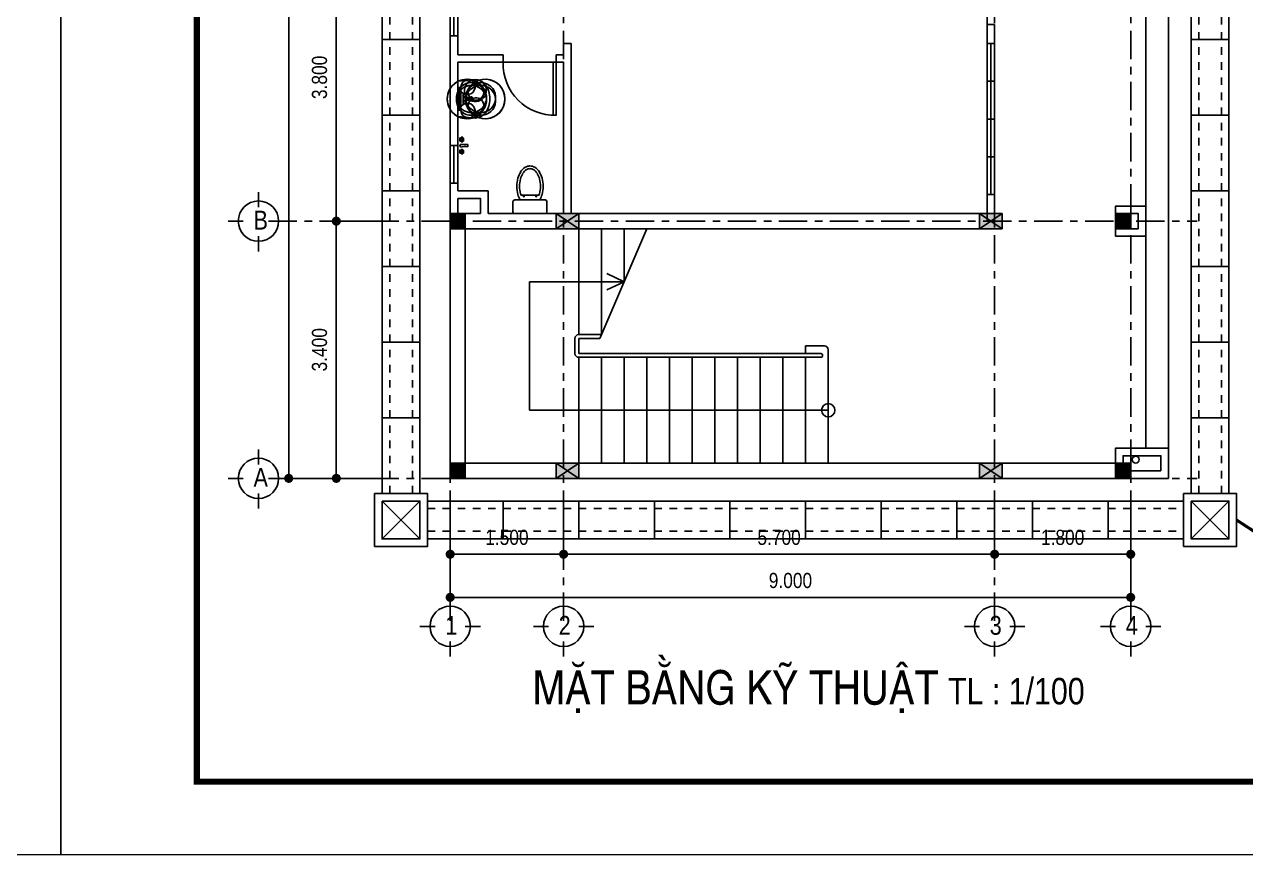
# Model space of a CAD drawing. Header units: millimetres. Extents: x 120 to 288, y 58 to 216.
# Drawn here: x 161.27 to 177.42, y 58.05 to 69.02 of the extents above; entities that cross this region are included whole.
import ezdxf

# ---------------------------------------------------------------- set-up
doc = ezdxf.new("R2010")
doc.units = ezdxf.units.MM
doc.header["$LTSCALE"] = 0.3
doc.header["$MEASUREMENT"] = 0
for name, pattern in [('ACAD_ISO03W100', [30, 12, -18]), ('CENTER', [2, 1.25, -0.25, 0.25, -0.25]), ('DASHED2', [0.375, 0.25, -0.125])]:
    doc.linetypes.add(name, pattern=pattern)
doc.layers.get('0').update_dxf_attribs({"linetype": 'CONTINUOUS', "lineweight": 13})
doc.layers.get('DEFPOINTS').update_dxf_attribs({"linetype": 'CONTINUOUS', "lineweight": 13})
for name, color, linetype in [('CHU', 3, 'CONTINUOUS'), ('HATCH', 8, 'CONTINUOUS'), ('LAYER 1', 1, 'CONTINUOUS'), ('LAYER1', 1, 'CONTINUOUS'), ('Layer2', 4, 'CONTINUOUS'), ('LAYER7', 7, 'CONTINUOUS'), ('THIETBI', 25, 'CONTINUOUS')]:
    doc.layers.add(name, color=color, linetype=linetype)
doc.styles.add('ATTR', font='romans.shx', dxfattribs={"width": 0.8, "height": 0.7})
doc.styles.add('HELVE-KT', font='vhelvcn.TTF')
doc.dimstyles.new('1-100', dxfattribs={"dimtxt": 0.2, "dimasz": 0.12, "dimexe": 0.12, "dimexo": 0.2, "dimgap": 0.12, "dimtad": 1, "dimdec": 3, "dimzin": 4, "dimdsep": 46, "dimtxsty": 'HELVE-KT', "dimblk1": 'DOT', "dimblk2": 'DOT', "dimsah": 1, "dimcen": -0.18, "dimadec": 3, "dimazin": 0, "dimtfac": 1, "dimtdec": 3, "dimtmove": 2, "dimatfit": 3, "dimldrblk": 'DOT', "dimfxl": 0, "dimtolj": 1, "dimtzin": 4, "dimarcsym": 0})

# ---------------------------------------------------------------- blocks, each defined once
blk = doc.blocks.new('_DOT')
at = {"color": 0, "linetype": 'ByBlock'}
blk.add_line((-0.5, 0), (-1, 0), dxfattribs=at)
at = {"color": 0, "linetype": 'ByBlock', "const_width": 0.5}
blk.add_lwpolyline([(-0.25, 0, 1), (0.25, 0, 1)], format="xyb", close=True, dxfattribs=at)
blk = doc.blocks.new('*D902')
at = {"layer": 'DEFPOINTS', "color": 0, "lineweight": -2, "ltscale": 5}
for p in [(166.9, 62.757), (168.4, 62.757), (168.4, 62.015)]:
    blk.add_point(p, dxfattribs=at)
at = {"layer": 'LAYER 1', "color": 0, "lineweight": -2, "ltscale": 5}
for p, q in [((166.9, 62.557), (166.9, 61.895)), ((168.4, 62.557), (168.4, 61.895)), ((167.02, 62.015), (168.28, 62.015))]:
    blk.add_line(p, q, dxfattribs=at)
at = {"layer": 'LAYER 1', "color": 0, "lineweight": -2, "ltscale": 5, "xscale": 0.12, "yscale": 0.12, "zscale": 0.12, "rotation": 180}
blk.add_blockref('_DOT', (166.9, 62.015), dxfattribs=at)
at = {"layer": 'LAYER 1', "color": 0, "lineweight": -2, "ltscale": 5, "xscale": 0.12, "yscale": 0.12, "zscale": 0.12}
blk.add_blockref('_DOT', (168.4, 62.015), dxfattribs=at)
at = {"layer": 'LAYER 1', "color": 0, "ltscale": 5, "insert": (167.65, 62.237), "char_height": 0.2, "attachment_point": 5, "style": 'HELVE-KT'}
blk.add_mtext('\\A1;1.500', dxfattribs=at)
blk = doc.blocks.new('*D903')
at = {"layer": 'DEFPOINTS', "color": 0, "lineweight": -2, "ltscale": 5}
for p in [(168.4, 62.757), (174.1, 62.757), (174.1, 62.015)]:
    blk.add_point(p, dxfattribs=at)
at = {"layer": 'LAYER 1', "color": 0, "lineweight": -2, "ltscale": 5}
for p, q in [((168.4, 62.557), (168.4, 61.895)), ((174.1, 62.557), (174.1, 61.895)), ((168.52, 62.015), (173.98, 62.015))]:
    blk.add_line(p, q, dxfattribs=at)
at = {"layer": 'LAYER 1', "color": 0, "lineweight": -2, "ltscale": 5, "xscale": 0.12, "yscale": 0.12, "zscale": 0.12, "rotation": 180}
blk.add_blockref('_DOT', (168.4, 62.015), dxfattribs=at)
at = {"layer": 'LAYER 1', "color": 0, "lineweight": -2, "ltscale": 5, "xscale": 0.12, "yscale": 0.12, "zscale": 0.12}
blk.add_blockref('_DOT', (174.1, 62.015), dxfattribs=at)
at = {"layer": 'LAYER 1', "color": 0, "ltscale": 5, "insert": (171.25, 62.237), "char_height": 0.2, "attachment_point": 5, "style": 'HELVE-KT'}
blk.add_mtext('\\A1;5.700', dxfattribs=at)
blk = doc.blocks.new('TOILET')
at = {"layer": 'THIETBI', "linetype": 'Continuous'}
for p, q in [((2.25, 0), (-2.25, 0)), ((-2.5, -0.25), (-2.5, -1.75)), ((2.5, -1.75), (2.5, -0.25)), ((-2.25, -2), (2.25, -2)), ((-1.33, -2.7), (1.33, -2.7)), ((-0.96, -2.48), (-0.96, -2.7)), ((-0.86, -2.48), (-0.96, -2.48)), ((-0.96, -2.7), (-0.86, -2.7)), ((-0.86, -2.7), (-0.86, -2.48)), ((0.86, -2.7), (0.86, -2.48)), ((0.86, -2.48), (0.96, -2.48)), ((0.96, -2.7), (0.86, -2.7)), ((0.96, -2.48), (0.96, -2.7))]:
    blk.add_line(p, q, dxfattribs=at)
for centre, radius, start, end in [((-2.25, -0.25), 0.25, 90, 180), ((2.25, -0.25), 0.25, 0, 90), ((-2.25, -1.75), 0.25, 180, 270), ((2.25, -1.75), 0.25, 270, 0), ((2.64, -4.01), 4.58, 164.9269, 180), ((1.34, -3.66), 3.23, 149.0966, 164.9269), ((2.64, -4.01), 4.18, 164.9269, 180), ((1.34, -3.66), 2.83, 160.176, 164.9269), ((-1.34, -3.66), 2.83, 15.0731, 19.824), ((-2.64, -4.01), 4.18, 0, 15.0731), ((-1.34, -3.66), 3.23, 15.0731, 30.9034), ((-2.64, -4.01), 4.58, 360, 15.0731), ((2.64, -4.01), 4.58, 180, 195.0731), ((1.34, -4.36), 3.23, 195.0731, 213.0315), ((2.64, -4.01), 4.18, 180, 195.0731), ((1.34, -4.36), 2.83, 195.0731, 213.0315), ((-1.34, -4.36), 2.83, 326.9685, 344.9269), ((-1.34, -4.36), 3.23, 326.9685, 344.9269), ((-2.64, -4.01), 4.18, 344.9269, 360), ((-2.64, -4.01), 4.58, 344.9269, 0), ((0.52, -4.9), 2.26, 213.0315, 237.5002), ((0.52, -4.9), 1.86, 213.0315, 237.5002), ((0, -5.71), 1.29, 237.5002, 270), ((0, -5.71), 0.893, 237.5002, 270), ((0, -5.71), 0.893, 270, 302.4998), ((0, -5.71), 1.29, 270, 302.4998), ((-0.52, -4.9), 1.86, 302.4998, 326.9685), ((-0.52, -4.9), 2.26, 302.4998, 326.9685)]:
    blk.add_arc(centre, radius, start, end, dxfattribs=at)
blk = doc.blocks.new('la')
at = {"layer": 'THIETBI', "linetype": 'Continuous'}
for p, q in [((-5933, 607097), (-5955, 607330)), ((-5700, 607278), (-5735, 607278)), ((-5700, 607309), (-5700, 607252)), ((-5665, 607278), (-5700, 607278)), ((-5446, 607330), (-5467, 607097)), ((-5944, 607224), (-5944, 607230)), ((-5700, 607139), (-5859, 607139)), ((-5859, 607122), (-5541, 607122)), ((-5759, 607200), (-5715, 607200)), ((-5759, 607183), (-5759, 607200)), ((-5759, 607167), (-5759, 607183)), ((-5700, 607167), (-5759, 607167)), ((-5720, 607192), (-5728, 607192)), ((-5728, 607175), (-5672, 607175)), ((-5726, 607183), (-5717, 607183)), ((-5710, 607250), (-5715, 607196)), ((-5641, 607167), (-5700, 607167)), ((-5541, 607139), (-5700, 607139)), ((-5685, 607196), (-5690, 607250)), ((-5685, 607200), (-5641, 607200)), ((-5675, 607183), (-5684, 607183)), ((-5672, 607192), (-5680, 607192)), ((-5641, 607200), (-5641, 607183)), ((-5641, 607183), (-5641, 607167)), ((-5456, 607230), (-5456, 607224)), ((-5467, 607097), (-5933, 607097))]:
    blk.add_line(p, q, dxfattribs=at)
for centre, radius in [((-5700, 607278), 21.2), ((-5700, 607278), 17), ((-5743, 607183), 17), ((-5658, 607183), 17)]:
    blk.add_circle(centre, radius, dxfattribs=at)
for centre, radius, start, end in [((-5744, 607315), 152, 126.1394, 150.4377), ((-5717, 607278), 198, 106.8299, 126.1394), ((-5699, 607218), 261, 90, 106.8299), ((-5699, 607218), 261, 73.1701, 90), ((-5681, 607278), 198, 53.8606, 73.1701), ((-5653, 607315), 152, 29.5623, 53.8606), ((-5810, 607330), 145, 180, 190.3889), ((-5787, 607339), 103, 150.4377, 180), ((-5787, 607339), 103, 180, 209.5623), ((-5744, 607363), 152, 209.5623, 233.8606), ((-5653, 607363), 152, 306.1394, 330.4377), ((-5611, 607339), 103, 0, 29.5623), ((-5611, 607339), 103, 330.4377, 0), ((-5859, 607224), 84.9, 180, 270), ((-5859, 607224), 102, 218.2453, 270), ((-5717, 607401), 198, 233.8606, 253.1701), ((-5699, 607460), 261, 253.1701, 266.4587), ((-5720, 607196), 4.24, 270, 354.3929), ((-5700, 607232), 20, 59.7473, 120.2527), ((-5699, 607460), 261, 273.0264, 286.8299), ((-5680, 607196), 4.24, 185.6071, 270), ((-5681, 607401), 198, 286.8299, 306.1394), ((-5541, 607224), 84.9, 270, 0), ((-5541, 607224), 102, 270, 321.7547)]:
    blk.add_arc(centre, radius, start, end, dxfattribs=at)
blk.add_spline([(-5446, 607330), (-5488, 607436), (-5558, 607489), (-5649, 607517), (-5751, 607517), (-5842, 607489), (-5912, 607436), (-5950, 607366), (-5955, 607330)], degree=3, dxfattribs=at)
blk = doc.blocks.new('WALFCT1T')
for p, q in [((-5.5, -1), (-5, -1)), ((-5.5, -2), (-5.5, -1)), ((-2.5, -2), (-5.5, -2)), ((-5, -2), (-5, -2.5)), ((-5, -2.5), (-3, -2.5)), ((-3, -1), (-2.5, -1)), ((-3, -2.5), (-3, -2)), ((-2.5, -1), (-2.5, -2)), ((-1, -0.5), (1, -0.5)), ((0.75, -5.5), (-0.75, -5.5)), ((2.5, -1), (3, -1)), ((2.5, -2), (2.5, -1)), ((5.5, -2), (2.5, -2)), ((3, -2), (3, -2.5)), ((3, -2.5), (5, -2.5)), ((5, -1), (5.5, -1)), ((5, -2.5), (5, -2)), ((5.5, -1), (5.5, -2))]:
    blk.add_line(p, q)
for points in [[(-3, 0), (-3, -1), (-5, -1), (-5, 0)], [(-0.25, -0.5), (-0.25, 0), (0.25, 0), (0.25, -0.5)], [(5, 0), (5, -1), (3, -1), (3, 0)]]:
    blk.add_lwpolyline(points, close=True)
for centre, start, end in [((-13.2658, -3.6195), 351.4554, 14.26943), ((13.2658, -3.6195), 165.7306, 188.5446)]:
    blk.add_arc(centre, 12.6562, start, end)
at = {"style": 'ATTR', "width": 0.8, "flags": 9}
blk.add_attdef('ESTCODE', (0, 0), '', height=0.7, dxfattribs=at)
blk = doc.blocks.new('*D904')
at = {"layer": 'DEFPOINTS', "color": 0, "lineweight": -2, "ltscale": 5}
for p in [(165.394, 66.418), (166.356, 66.418), (166.356, 63.018)]:
    blk.add_point(p, dxfattribs=at)
at = {"layer": 'LAYER 1', "color": 0, "lineweight": -2, "ltscale": 5}
for p, q in [((166.156, 66.418), (165.274, 66.418)), ((165.394, 63.138), (165.394, 66.298)), ((166.156, 63.018), (165.274, 63.018))]:
    blk.add_line(p, q, dxfattribs=at)
at = {"layer": 'LAYER 1', "color": 0, "lineweight": -2, "ltscale": 5, "xscale": 0.12, "yscale": 0.12, "zscale": 0.12}
for p, rotation in [((165.394, 66.418), 90), ((165.394, 63.018), 270)]:
    blk.add_blockref('_DOT', p, dxfattribs=dict(at, rotation=rotation))
at = {"layer": 'LAYER 1', "color": 0, "ltscale": 5, "insert": (165.172, 64.718), "char_height": 0.2, "attachment_point": 5, "rotation": 90, "style": 'HELVE-KT'}
blk.add_mtext('\\A1;3.400', dxfattribs=at)
blk = doc.blocks.new('*D905')
at = {"layer": 'DEFPOINTS', "color": 0, "lineweight": -2, "ltscale": 5}
for p in [(165.394, 70.218), (166.401, 70.218), (166.401, 66.418)]:
    blk.add_point(p, dxfattribs=at)
at = {"layer": 'LAYER 1', "color": 0, "lineweight": -2, "ltscale": 5}
for p, q in [((166.201, 70.218), (165.274, 70.218)), ((165.394, 66.538), (165.394, 70.098)), ((166.201, 66.418), (165.274, 66.418))]:
    blk.add_line(p, q, dxfattribs=at)
at = {"layer": 'LAYER 1', "color": 0, "lineweight": -2, "ltscale": 5, "xscale": 0.12, "yscale": 0.12, "zscale": 0.12}
for p, rotation in [((165.394, 70.218), 90), ((165.394, 66.418), 270)]:
    blk.add_blockref('_DOT', p, dxfattribs=dict(at, rotation=rotation))
at = {"layer": 'LAYER 1', "color": 0, "ltscale": 5, "insert": (165.172, 68.318), "char_height": 0.2, "attachment_point": 5, "rotation": 90, "style": 'HELVE-KT'}
blk.add_mtext('\\A1;3.800', dxfattribs=at)
blk = doc.blocks.new('*D910')
at = {"layer": 'DEFPOINTS', "color": 0, "lineweight": -2, "ltscale": 5}
for p in [(164.764, 85.518), (165.734, 85.518), (165.734, 63.018)]:
    blk.add_point(p, dxfattribs=at)
at = {"layer": 'LAYER 1', "color": 0, "lineweight": -2, "ltscale": 5}
for p, q in [((165.534, 85.518), (164.644, 85.518)), ((164.764, 63.138), (164.764, 85.398)), ((165.534, 63.018), (164.644, 63.018))]:
    blk.add_line(p, q, dxfattribs=at)
at = {"layer": 'LAYER 1', "color": 0, "lineweight": -2, "ltscale": 5, "xscale": 0.12, "yscale": 0.12, "zscale": 0.12}
for p, rotation in [((164.764, 85.518), 90), ((164.764, 63.018), 270)]:
    blk.add_blockref('_DOT', p, dxfattribs=dict(at, rotation=rotation))
at = {"layer": 'LAYER 1', "color": 0, "ltscale": 5, "insert": (164.542, 74.679), "char_height": 0.2, "attachment_point": 5, "rotation": 90, "style": 'HELVE-KT'}
blk.add_mtext('\\A1;22.500', dxfattribs=at)
blk = doc.blocks.new('*D911')
at = {"layer": 'DEFPOINTS', "color": 0, "lineweight": -2, "ltscale": 5}
for p in [(174.1, 62.712), (175.9, 62.712), (175.9, 62.015)]:
    blk.add_point(p, dxfattribs=at)
at = {"layer": 'LAYER 1', "color": 0, "lineweight": -2, "ltscale": 5}
for p, q in [((174.1, 62.512), (174.1, 61.895)), ((175.9, 62.512), (175.9, 61.895)), ((174.22, 62.015), (175.78, 62.015))]:
    blk.add_line(p, q, dxfattribs=at)
at = {"layer": 'LAYER 1', "color": 0, "lineweight": -2, "ltscale": 5, "xscale": 0.12, "yscale": 0.12, "zscale": 0.12, "rotation": 180}
blk.add_blockref('_DOT', (174.1, 62.015), dxfattribs=at)
at = {"layer": 'LAYER 1', "color": 0, "lineweight": -2, "ltscale": 5, "xscale": 0.12, "yscale": 0.12, "zscale": 0.12}
blk.add_blockref('_DOT', (175.9, 62.015), dxfattribs=at)
at = {"layer": 'LAYER 1', "color": 0, "ltscale": 5, "insert": (175, 62.237), "char_height": 0.2, "attachment_point": 5, "style": 'HELVE-KT'}
blk.add_mtext('\\A1;1.800', dxfattribs=at)
blk = doc.blocks.new('*D912')
at = {"layer": 'DEFPOINTS', "color": 0, "lineweight": -2, "ltscale": 5}
for p in [(166.9, 62.163), (175.9, 62.163), (175.9, 61.445)]:
    blk.add_point(p, dxfattribs=at)
at = {"layer": 'LAYER 1', "color": 0, "lineweight": -2, "ltscale": 5}
for p, q in [((166.9, 61.963), (166.9, 61.325)), ((175.9, 61.963), (175.9, 61.325)), ((167.02, 61.445), (175.78, 61.445))]:
    blk.add_line(p, q, dxfattribs=at)
at = {"layer": 'LAYER 1', "color": 0, "lineweight": -2, "ltscale": 5, "xscale": 0.12, "yscale": 0.12, "zscale": 0.12, "rotation": 180}
blk.add_blockref('_DOT', (166.9, 61.445), dxfattribs=at)
at = {"layer": 'LAYER 1', "color": 0, "lineweight": -2, "ltscale": 5, "xscale": 0.12, "yscale": 0.12, "zscale": 0.12}
blk.add_blockref('_DOT', (175.9, 61.445), dxfattribs=at)
at = {"layer": 'LAYER 1', "color": 0, "ltscale": 5, "insert": (171.4, 61.667), "char_height": 0.2, "attachment_point": 5, "style": 'HELVE-KT'}
blk.add_mtext('\\A1;9.000', dxfattribs=at)

msp = doc.modelspace()

# ---------------------------------------------------------------- hatches: boundary and pattern name
at = {"layer": 'HATCH', "lineweight": -2, "ltscale": 0.08}
h = msp.add_hatch(color=256, dxfattribs=at)
h.paths.add_polyline_path([(166.99995, 66.41777), (166.89995, 66.51777), (166.89995, 66.31777)])
h.paths.add_polyline_path([(166.99995, 66.41777), (166.89995, 66.31777), (167.09995, 66.31777)])
h.paths.add_polyline_path([(167.09995, 66.51777), (166.99995, 66.41777), (167.09995, 66.31777)])
h.paths.add_polyline_path([(167.09995, 66.51777), (166.89995, 66.51777), (166.99995, 66.41777)])
h = msp.add_hatch(color=256, dxfattribs=at)
h.paths.add_polyline_path([(168.29995, 66.51777), (168.29995, 66.31777), (168.44995, 66.41777)])
h.paths.add_polyline_path([(168.44995, 66.41777), (168.59995, 66.51777), (168.29995, 66.51777)])
h.paths.add_polyline_path([(168.29995, 66.31777), (168.59995, 66.31777), (168.44995, 66.41777)])
h.paths.add_polyline_path([(168.44995, 66.41777), (168.59995, 66.31777), (168.59995, 66.51777)])
h = msp.add_hatch(color=256, dxfattribs=at)
h.paths.add_polyline_path([(173.89995, 66.51777), (173.89995, 66.31777), (174.04995, 66.41777)])
h.paths.add_polyline_path([(174.04995, 66.41777), (174.19995, 66.51777), (173.89995, 66.51777)])
h.paths.add_polyline_path([(173.89995, 66.31777), (174.19995, 66.31777), (174.04995, 66.41777)])
h.paths.add_polyline_path([(174.04995, 66.41777), (174.19995, 66.31777), (174.19995, 66.51777)])
h = msp.add_hatch(color=256, dxfattribs=at)
h.paths.add_polyline_path([(175.79995, 66.41777), (175.69995, 66.51777), (175.69995, 66.31777)])
h.paths.add_polyline_path([(175.79995, 66.41777), (175.69995, 66.31777), (175.89995, 66.31777)])
h.paths.add_polyline_path([(175.89995, 66.51777), (175.79995, 66.41777), (175.89995, 66.31777)])
h.paths.add_polyline_path([(175.89995, 66.51777), (175.69995, 66.51777), (175.79995, 66.41777)])
h = msp.add_hatch(color=256, dxfattribs=at)
h.paths.add_polyline_path([(175.79995, 66.41777), (175.69995, 66.51777), (175.69995, 66.31777)])
h.paths.add_polyline_path([(175.79995, 66.41777), (175.69995, 66.31777), (175.89995, 66.31777)])
h.paths.add_polyline_path([(175.89995, 66.51777), (175.79995, 66.41777), (175.89995, 66.31777)])
h.paths.add_polyline_path([(175.89995, 66.51777), (175.69995, 66.51777), (175.79995, 66.41777)])
h = msp.add_hatch(color=256, dxfattribs=at)
h.paths.add_polyline_path([(166.99995, 63.11777), (166.89995, 63.21777), (166.89995, 63.01777)])
h.paths.add_polyline_path([(166.99995, 63.11777), (166.89995, 63.01777), (167.09995, 63.01777)])
h.paths.add_polyline_path([(167.09995, 63.21777), (166.99995, 63.11777), (167.09995, 63.01777)])
h.paths.add_polyline_path([(167.09995, 63.21777), (166.89995, 63.21777), (166.99995, 63.11777)])
h = msp.add_hatch(color=256, dxfattribs=at)
h.paths.add_polyline_path([(168.29995, 63.21777), (168.29995, 63.01777), (168.44995, 63.11777)])
h.paths.add_polyline_path([(168.44995, 63.11777), (168.59995, 63.21777), (168.29995, 63.21777)])
h.paths.add_polyline_path([(168.29995, 63.01777), (168.59995, 63.01777), (168.44995, 63.11777)])
h.paths.add_polyline_path([(168.44995, 63.11777), (168.59995, 63.01777), (168.59995, 63.21777)])
h = msp.add_hatch(color=256, dxfattribs=at)
h.paths.add_polyline_path([(173.89995, 63.21777), (173.89995, 63.01777), (174.04995, 63.11777)])
h.paths.add_polyline_path([(174.04995, 63.11777), (174.19995, 63.21777), (173.89995, 63.21777)])
h.paths.add_polyline_path([(173.89995, 63.01777), (174.19995, 63.01777), (174.04995, 63.11777)])
h.paths.add_polyline_path([(174.04995, 63.11777), (174.19995, 63.01777), (174.19995, 63.21777)])
h = msp.add_hatch(color=256, dxfattribs=at)
h.paths.add_polyline_path([(175.79995, 63.11777), (175.69995, 63.21777), (175.69995, 63.01777)])
h.paths.add_polyline_path([(175.79995, 63.11777), (175.69995, 63.01777), (175.89995, 63.01777)])
h.paths.add_polyline_path([(175.89995, 63.21777), (175.79995, 63.11777), (175.89995, 63.01777)])
h.paths.add_polyline_path([(175.89995, 63.21777), (175.69995, 63.21777), (175.79995, 63.11777)])
h = msp.add_hatch(color=256, dxfattribs=at)
h.paths.add_polyline_path([(175.79995, 63.11777), (175.69995, 63.21777), (175.69995, 63.01777)])
h.paths.add_polyline_path([(175.79995, 63.11777), (175.69995, 63.01777), (175.89995, 63.01777)])
h.paths.add_polyline_path([(175.89995, 63.21777), (175.79995, 63.11777), (175.89995, 63.01777)])
h.paths.add_polyline_path([(175.89995, 63.21777), (175.69995, 63.21777), (175.79995, 63.11777)])

# ---------------------------------------------------------------- linework, layer by layer
at = {"layer": 'CHU'}
for points in [[(164.36384, 66.8011), (164.36384, 66.6011)], [(164.16384, 66.41777), (163.96384, 66.41777)], [(164.56384, 66.41777), (164.76384, 66.41777)], [(164.36384, 66.21777), (164.36384, 66.01777)], [(164.36384, 63.4011), (164.36384, 63.2011)], [(164.16384, 63.01777), (163.96384, 63.01777)], [(164.56384, 63.01777), (164.76384, 63.01777)], [(164.36384, 62.81777), (164.36384, 62.61777)], [(166.89995, 61.44512), (166.89995, 61.24512)], [(168.39995, 61.44512), (168.39995, 61.24512)], [(174.09995, 61.44512), (174.09995, 61.24512)], [(175.89995, 61.44512), (175.89995, 61.24512)], [(166.69995, 61.06179), (166.49995, 61.06179)], [(167.09995, 61.06179), (167.29995, 61.06179)], [(168.19995, 61.06179), (167.99995, 61.06179)], [(168.59995, 61.06179), (168.79995, 61.06179)], [(173.89995, 61.06179), (173.69995, 61.06179)], [(174.29995, 61.06179), (174.49995, 61.06179)], [(175.69995, 61.06179), (175.49995, 61.06179)], [(176.09995, 61.06179), (176.29995, 61.06179)], [(166.89995, 60.86179), (166.89995, 60.66179)], [(168.39995, 60.86179), (168.39995, 60.66179)], [(174.09995, 60.86179), (174.09995, 60.66179)], [(175.89995, 60.86179), (175.89995, 60.66179)]]:
    msp.add_lwpolyline(points, dxfattribs=at)
for centre in [(164.36384, 66.41777), (164.36384, 63.01777), (166.89995, 61.06179), (168.39995, 61.06179), (174.09995, 61.06179), (175.89995, 61.06179)]:
    msp.add_circle(centre, 0.26667, dxfattribs=at)
at = {"layer": 'DEFPOINTS', "linetype": 'Continuous', "ltscale": 0.08}
for points in [[(119.74885, 58.04536), (161.74885, 58.04536), (161.74885, 87.74536), (119.74885, 87.74536)], [(161.74885, 58.04536), (203.74885, 58.04536), (203.74885, 87.74536), (161.74885, 87.74536)]]:
    msp.add_lwpolyline(points, close=True, dxfattribs=at)
at = {"layer": 'HATCH', "lineweight": -2, "ltscale": 0.08}
for p, q in [((176.39995, 63.01777), (176.39995, 85.51777)), ((176.09995, 63.41777), (176.09995, 85.11777)), ((166.89995, 69.86777), (166.89995, 68.86777)), ((166.94995, 68.86777), (166.94995, 69.86777)), ((166.99995, 69.86777), (166.99995, 68.86777)), ((173.99995, 69.01777), (173.99995, 69.91777)), ((173.99995, 68.76777), (173.99995, 66.76777)), ((174.04995, 66.76777), (174.04995, 68.76777)), ((174.09995, 68.76777), (174.09995, 66.76777)), ((167.59995, 68.51777), (168.29995, 68.51777)), ((173.99995, 68.26777), (174.09995, 68.26777)), ((173.99995, 67.76777), (174.09995, 67.76777)), ((173.99995, 67.26777), (174.09995, 67.26777)), ((166.89995, 66.31777), (167.09995, 66.51777)), ((166.89995, 66.51777), (167.09995, 66.31777)), ((168.29995, 66.31777), (168.59995, 66.51777)), ((168.29995, 66.51777), (168.59995, 66.31777)), ((173.89995, 66.31777), (174.19995, 66.51777)), ((173.89995, 66.51777), (174.19995, 66.31777)), ((175.69995, 66.31777), (175.89995, 66.51777)), ((175.69995, 66.51777), (175.89995, 66.31777)), ((175.69995, 66.31777), (175.89995, 66.51777)), ((175.69995, 66.51777), (175.89995, 66.31777)), ((168.59995, 64.91777), (168.59995, 66.31777)), ((169.49995, 66.31777), (168.87852, 64.86777)), ((168.89995, 64.91777), (168.89995, 66.31777)), ((169.19995, 65.61777), (169.19995, 66.31777)), ((167.95041, 63.91777), (167.95041, 65.61777)), ((169.19995, 65.61777), (167.95041, 65.61777)), ((169.19995, 65.61777), (168.96976, 65.72467)), ((169.19995, 65.61777), (168.96976, 65.51086)), ((168.54995, 64.66777), (168.54995, 64.86777)), ((168.59995, 64.91777), (168.89995, 64.91777)), ((168.59995, 64.66777), (168.59995, 64.86777)), ((168.59995, 64.86777), (168.87852, 64.86777)), ((171.59995, 64.66777), (171.59995, 64.76777)), ((171.59995, 64.76777), (171.84995, 64.76777)), ((168.59995, 64.66777), (171.79995, 64.66777)), ((168.59995, 63.21777), (168.59995, 64.61777)), ((168.59995, 64.61777), (171.79995, 64.61777)), ((168.89995, 63.21777), (168.89995, 64.61777)), ((169.19995, 63.21777), (169.19995, 64.61777)), ((169.49995, 63.21777), (169.49995, 64.61777)), ((169.79995, 63.21777), (169.79995, 64.61777)), ((170.09995, 63.21777), (170.09995, 64.61777)), ((170.39995, 63.21777), (170.39995, 64.61777)), ((170.69995, 63.21777), (170.69995, 64.61777)), ((170.99995, 63.21777), (170.99995, 64.61777)), ((171.29995, 63.21777), (171.29995, 64.61777)), ((171.59995, 63.21777), (171.59995, 64.61777)), ((171.89995, 63.21777), (171.89995, 64.71777)), ((171.89995, 63.91777), (167.95041, 63.91777)), ((166.89995, 63.01777), (167.09995, 63.21777)), ((166.89995, 63.21777), (167.09995, 63.01777)), ((168.29995, 63.01777), (168.59995, 63.21777)), ((168.29995, 63.21777), (168.59995, 63.01777)), ((173.89995, 63.01777), (174.19995, 63.21777)), ((173.89995, 63.21777), (174.19995, 63.01777)), ((175.69995, 63.01777), (175.89995, 63.21777)), ((175.69995, 63.21777), (175.89995, 63.01777)), ((175.69995, 63.01777), (175.89995, 63.21777)), ((175.69995, 63.21777), (175.89995, 63.01777)), ((174.19995, 63.01777), (175.89995, 63.01777))]:
    msp.add_line(p, q, dxfattribs=at)
at = {"layer": 'HATCH', "linetype": 'CENTER'}
for points in [[(166.89995, 61.13316), (166.89995, 86.00621)], [(168.39995, 61.13316), (168.39995, 86.00621)], [(174.09995, 61.13316), (174.09995, 86.00621)], [(175.89995, 61.13316), (175.89995, 86.00621)], [(164.49761, 66.41777), (176.7787, 66.41777)], [(164.49761, 63.01777), (176.7787, 63.01777)]]:
    msp.add_lwpolyline(points, dxfattribs=at)
at = {"layer": 'HATCH', "linetype": 'ACAD_ISO03W100', "ltscale": 0.01}
for points in [[(166.09995, 62.81777), (166.09995, 84.81777)], [(166.39995, 62.81777), (166.39995, 84.81777)], [(176.79995, 62.81777), (176.79995, 84.81777)], [(177.09995, 62.81777), (177.09995, 84.81777)], [(166.59995, 62.61777), (176.59995, 62.61777)], [(166.59995, 62.31777), (176.59995, 62.31777)]]:
    msp.add_lwpolyline(points, dxfattribs=at)
at = {"layer": 'HATCH', "lineweight": -2, "ltscale": 0.08}
for points in [[(173.99995, 68.76777), (173.99995, 69.01777)], [(173.99995, 69.01777), (174.09995, 69.01777)], [(174.09995, 68.76777), (174.09995, 69.01777)], [(166.89995, 68.86777), (166.89995, 66.41777)], [(166.99995, 68.86777), (166.89995, 68.86777)], [(166.99995, 68.86777), (166.99995, 68.61777)], [(168.39995, 68.61777), (168.39995, 68.76777)], [(168.49995, 68.76777), (168.39995, 68.76777)], [(168.49995, 68.56777), (168.49995, 68.76777)], [(174.09995, 68.76777), (173.99995, 68.76777)], [(167.59995, 68.61777), (166.99995, 68.61777)], [(167.59995, 68.61777), (166.99995, 68.61777)], [(167.59995, 68.51777), (166.99995, 68.51777)], [(166.99995, 68.51777), (167.59995, 68.51777)], [(166.99995, 68.51777), (166.99995, 66.81777)], [(167.59995, 68.51777), (167.59995, 68.61777)], [(168.39995, 68.61777), (168.29995, 68.61777)], [(168.39995, 68.61777), (168.29995, 68.61777)], [(168.29995, 68.51777), (168.29995, 68.61777)], [(168.39995, 68.51777), (168.29995, 68.51777)], [(168.29995, 68.51777), (168.39995, 68.51777)], [(168.49995, 66.51777), (168.49995, 68.61777)], [(166.99995, 67.41777), (166.89995, 67.41777)], [(166.89995, 67.41777), (166.89995, 66.91777)], [(166.94995, 67.41777), (166.94995, 66.91777)], [(166.99995, 67.41777), (166.99995, 66.91777)], [(166.99995, 66.91777), (166.89995, 66.91777)], [(167.39995, 66.51777), (167.39995, 66.81777), (166.99995, 66.81777)], [(167.29995, 66.51777), (167.29995, 66.71777), (166.99995, 66.71777)], [(166.99995, 66.71777), (166.99995, 66.41777)], [(173.99995, 66.41777), (173.99995, 66.76777)], [(174.09995, 66.76777), (173.99995, 66.76777)], [(174.09995, 66.41777), (174.09995, 66.76777)], [(166.89995, 66.51777), (167.29995, 66.51777)], [(166.89995, 63.01777), (166.89995, 66.41777)], [(167.39995, 66.51777), (174.09995, 66.51777)], [(166.89995, 66.31777), (174.19995, 66.31777)], [(167.09995, 63.21777), (167.09995, 66.31777)], [(166.89995, 63.21777), (174.19995, 63.21777)], [(174.19995, 63.01777), (175.89995, 63.01777), (175.89995, 63.21777), (174.19995, 63.21777)], [(174.19995, 63.01777), (166.89995, 63.01777)]]:
    msp.add_lwpolyline(points, dxfattribs=at)
for points in [[(168.29995, 68.51777), (168.25995, 68.51777), (168.25995, 67.81777), (168.29995, 67.81777)], [(168.39995, 66.51777), (168.39995, 68.51777), (168.39995, 68.51777), (168.39995, 66.51777)], [(176.09995, 66.21777), (176.09995, 66.61777), (175.69995, 66.61777), (175.69995, 66.21777)], [(167.09995, 66.31777), (167.09995, 66.51777), (166.89995, 66.51777), (166.89995, 66.31777)], [(168.59995, 66.31777), (168.59995, 66.51777), (168.29995, 66.51777), (168.29995, 66.31777)], [(174.19995, 66.31777), (174.19995, 66.51777), (173.89995, 66.51777), (173.89995, 66.31777)], [(175.89995, 66.31777), (175.89995, 66.51777), (175.69995, 66.51777), (175.69995, 66.31777)], [(175.89995, 66.31777), (175.89995, 66.51777), (175.69995, 66.51777), (175.69995, 66.31777)], [(175.99995, 66.31777), (175.99995, 66.51777), (175.79995, 66.51777), (175.79995, 66.31777)], [(176.39995, 63.01777), (176.39995, 63.41777), (175.69995, 63.41777), (175.69995, 63.01777)], [(176.29995, 63.11777), (176.29995, 63.31777), (175.79995, 63.31777), (175.79995, 63.11777)], [(167.09995, 63.01777), (167.09995, 63.21777), (166.89995, 63.21777), (166.89995, 63.01777)], [(168.59995, 63.01777), (168.59995, 63.21777), (168.29995, 63.21777), (168.29995, 63.01777)], [(174.19995, 63.01777), (174.19995, 63.21777), (173.89995, 63.21777), (173.89995, 63.01777)], [(175.89995, 63.01777), (175.89995, 63.21777), (175.69995, 63.21777), (175.69995, 63.01777)], [(175.89995, 63.01777), (175.89995, 63.21777), (175.69995, 63.21777), (175.69995, 63.01777)]]:
    msp.add_lwpolyline(points, close=True, dxfattribs=at)
msp.add_circle((171.89995, 63.91777), 0.0877, dxfattribs=at)
for centre, radius, start, end in [((168.27995, 68.49777), 0.68029, 178.315316, 271.684684), ((168.59995, 64.86777), 0.05, 90, 180), ((171.84995, 64.71777), 0.05, 0, 90), ((168.59995, 64.66777), 0.05, 180, 270), ((171.79995, 64.64277), 0.025, 270, 90)]:
    msp.add_arc(centre, radius, start, end, dxfattribs=at)
at = {"layer": 'LAYER 1', "ltscale": 5}
msp.add_circle((175.96606, 63.26547), 0.045, dxfattribs=at)
at = {"layer": 'Layer2', "linetype": 'Continuous', "ltscale": 0.08}
for points in [[(165.99995, 62.81777), (165.99995, 84.81777)], [(166.49995, 62.81777), (166.49995, 84.81777)], [(176.69995, 62.81777), (176.69995, 84.81777)], [(177.19995, 62.81777), (177.19995, 84.81777)], [(166.49995, 68.81777), (165.99995, 68.81777)], [(177.19995, 68.81777), (176.69995, 68.81777)], [(166.49995, 67.81777), (165.99995, 67.81777)], [(177.19995, 67.81777), (176.69995, 67.81777)], [(166.49995, 66.81777), (165.99995, 66.81777)], [(177.19995, 66.81777), (176.69995, 66.81777)], [(166.49995, 65.81777), (165.99995, 65.81777)], [(177.19995, 65.81777), (176.69995, 65.81777)], [(166.49995, 64.81777), (165.99995, 64.81777)], [(177.19995, 64.81777), (176.69995, 64.81777)], [(166.49995, 63.81777), (165.99995, 63.81777)], [(177.19995, 63.81777), (176.69995, 63.81777)], [(165.99995, 62.71777), (165.99995, 62.21777), (166.49995, 62.21777), (166.49995, 62.71777), (165.99995, 62.71777)], [(165.99995, 62.21777), (166.49995, 62.71777)], [(166.49995, 62.21777), (165.99995, 62.71777)], [(166.59995, 62.71777), (176.59995, 62.71777)], [(167.59995, 62.71777), (167.59995, 62.21777)], [(168.59995, 62.71777), (168.59995, 62.21777)], [(169.59995, 62.71777), (169.59995, 62.21777)], [(170.59995, 62.71777), (170.59995, 62.21777)], [(171.59995, 62.71777), (171.59995, 62.21777)], [(172.59995, 62.71777), (172.59995, 62.21777)], [(173.59995, 62.71777), (173.59995, 62.21777)], [(174.59995, 62.71777), (174.59995, 62.21777)], [(175.59995, 62.71777), (175.59995, 62.21777)], [(176.69995, 62.71777), (176.69995, 62.21777), (177.19995, 62.21777), (177.19995, 62.71777), (176.69995, 62.71777)], [(176.69995, 62.21777), (177.19995, 62.71777)], [(177.19995, 62.21777), (176.69995, 62.71777)], [(166.59995, 62.21777), (176.59995, 62.21777)]]:
    msp.add_lwpolyline(points, dxfattribs=at)
for points in [[(165.89995, 62.81777), (165.89995, 62.11777), (166.59995, 62.11777), (166.59995, 62.81777)], [(176.59995, 62.81777), (176.59995, 62.11777), (177.29995, 62.11777), (177.29995, 62.81777)]]:
    msp.add_lwpolyline(points, close=True, dxfattribs=at)
at = {"layer": 'Layer2', "linetype": 'DASHED2', "ltscale": 2, "const_width": 0.04}
msp.add_lwpolyline([(177.29995, 62.46777), (177.74343, 62.17872)], dxfattribs=at)
at = {"layer": 'LAYER7', "linetype": 'Continuous', "const_width": 0.08}
msp.add_lwpolyline([(202.74885, 86.78282), (163.54885, 86.78282), (163.54885, 59.00791), (202.74885, 59.00791)], close=True, dxfattribs=at)

# ---------------------------------------------------------------- block references
at = {"layer": 'HATCH', "lineweight": -2, "ltscale": 0.08}
for name, p, xscale, yscale, zscale, rotation in [('la', (-440.09697, 62.33354), 0.0009999999892897904, 0.0009999999310821295, 0.001, 270), ('WALFCT1T', (167.02533, 67.41654), -0.02000000001862645, 0.02000000001862645, 0.02, 90), ('TOILET', (167.95515, 66.51777), 0.09000000002561137, 0.09000000002561137, 0.09, 180)]:
    msp.add_blockref(name, p, dxfattribs=dict(at, xscale=xscale, yscale=yscale, zscale=zscale, rotation=rotation))

# ---------------------------------------------------------------- texts
at = {"layer": 'LAYER 1', "linetype": 'Continuous', "ltscale": 0.4, "insert": (167.99055, 60.48047), "char_height": 0.2, "width": 10.8090428, "attachment_point": 1, "style": 'HELVE-KT'}
msp.add_mtext('{\\H2.25x;MAËT BAÈNG KYÕ THUAÄT}  {\\H1.75x;TL : 1/100}', dxfattribs=at)
at = {"layer": 'LAYER1', "linetype": 'Continuous', "ltscale": 0.05, "char_height": 0.25, "width": 13.0973333, "attachment_point": 1, "style": 'HELVE-KT'}
for s, insert in [('B', (164.29867, 66.55631)), ('A', (164.29867, 63.15631)), ('1', (166.83477, 61.20033)), ('2', (168.33477, 61.20033)), ('3', (174.03477, 61.20033)), ('4', (175.83477, 61.20033))]:
    msp.add_mtext(s, dxfattribs=dict(at, insert=insert))

# ---------------------------------------------------------------- dimensions: what is measured, and where the dimension line sits
at = {"layer": 'LAYER 1', "ltscale": 5}
dim = msp.add_linear_dim(base=(164.76384, 85.51777), p1=(165.73379, 63.01777), p2=(165.73379, 85.51777), angle=90, dimstyle='1-100', dxfattribs=at)
dim.commit()
dim.dimension.update_dxf_attribs({"geometry": '*D910', "text_midpoint": (164.54171, 74.67878), "dimtype": 160})
for base, p1, p2, angle, picture, middle in [((165.39402, 70.21777), (166.40091, 66.41777), (166.40091, 70.21777), 90, '*D905', (165.17189, 68.31777)), ((165.39402, 66.41777), (166.35584, 63.01777), (166.35584, 66.41777), 90, '*D904', (165.17189, 64.71777)), ((168.39995, 62.01485), (166.89995, 62.75713), (168.39995, 62.75713), 180, '*D902', (167.64995, 62.23699)), ((174.09995, 62.01485), (168.39995, 62.75713), (174.09995, 62.75713), 180, '*D903', (171.24995, 62.23699)), ((175.89995, 62.01485), (174.09995, 62.71195), (175.89995, 62.71195), 180, '*D911', (174.99995, 62.23699)), ((175.89995, 61.44512), (166.89995, 62.16252), (175.89995, 62.16252), 180, '*D912', (171.39995, 61.66725))]:
    dim = msp.add_linear_dim(base=base, p1=p1, p2=p2, angle=angle, dimstyle='1-100', dxfattribs=at)
    dim.commit()
    dim.dimension.update_dxf_attribs({"geometry": picture, "text_midpoint": middle})

doc.saveas('drawing.dxf')
